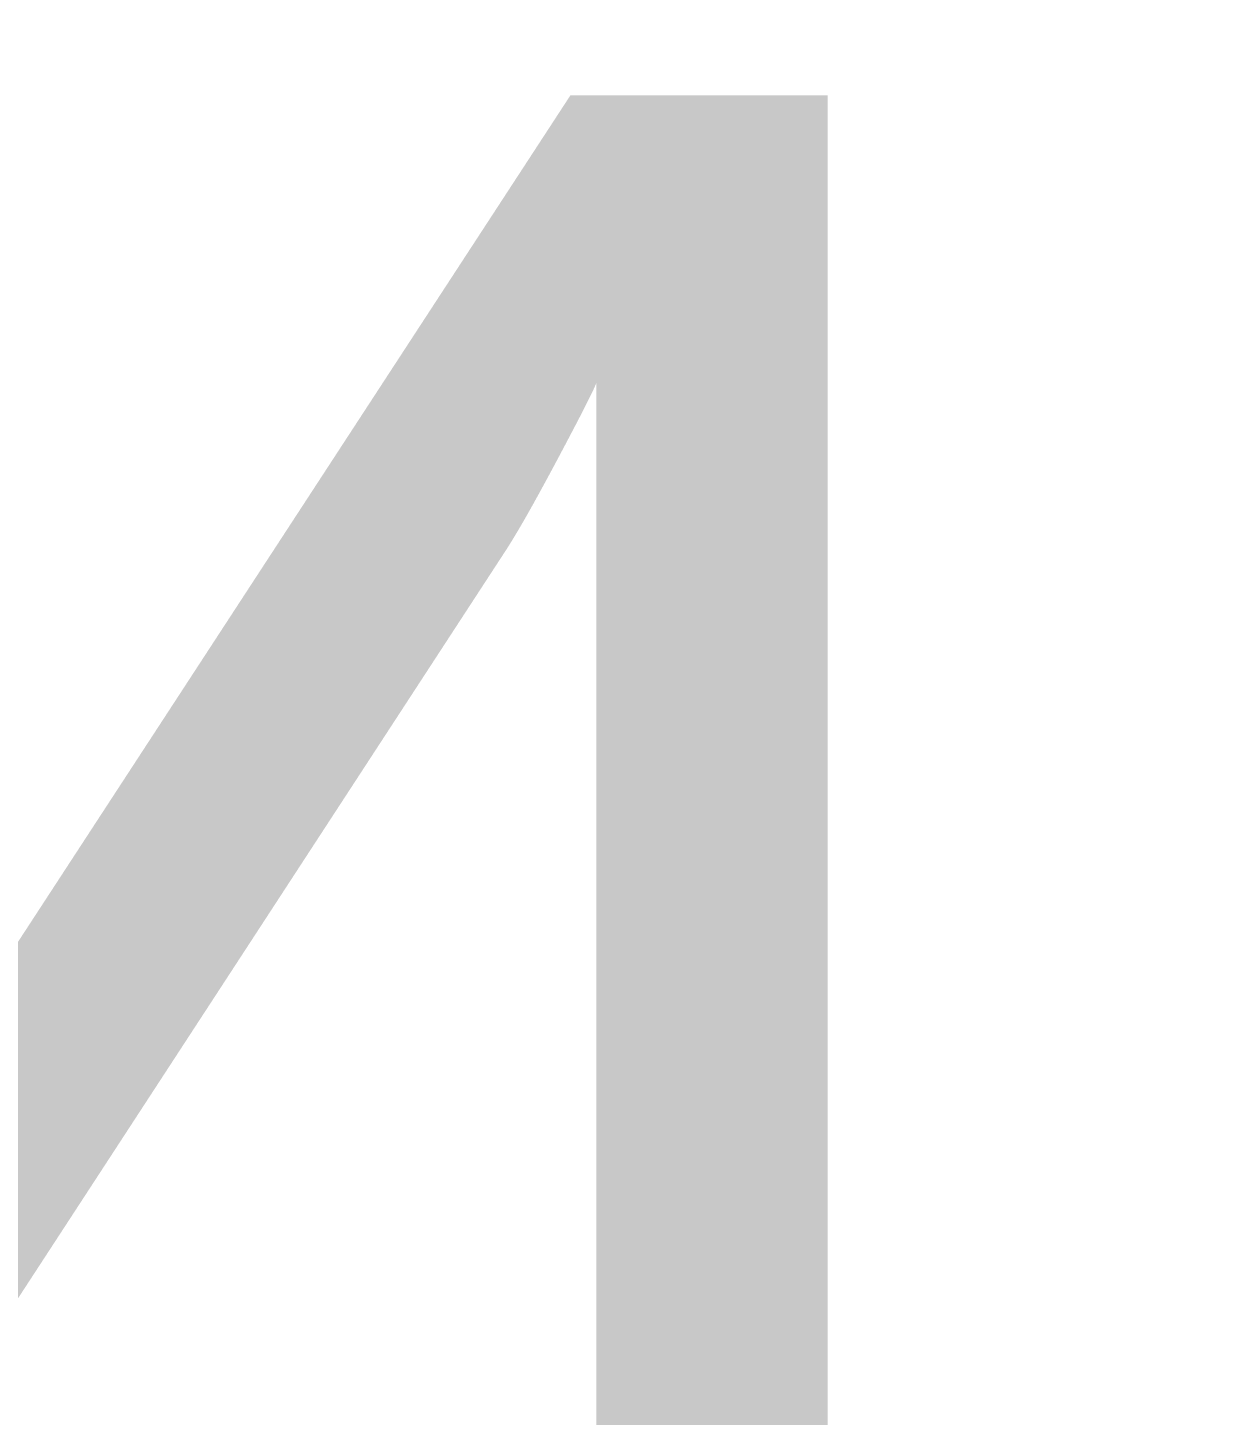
# Model space of a CAD drawing. Header units: millimetres. Extents: x -176651 to 424033, y -469666 to 486614.
# Drawn here: x 261255 to 262013, y 21311 to 22193 of the extents above; entities that cross this region are included whole.
import ezdxf

# ---------------------------------------------------------------- set-up
doc = ezdxf.new("R2010")
doc.units = ezdxf.units.MM
doc.linetypes.add('1625_East Villa$0$DASHED', pattern=[0.75, 0.5, -0.25])
for name, color, linetype in [('1625_East Villa$0$ad-Elevation 10', 8, 'Continuous'), ('1625_East Villa$0$ad-Furniture', 8, 'Continuous'), ('1625_East Villa$0$ad-Text main', 8, 'Continuous'), ('Site Levels$0$ad-Lvl-Plinth', 30, 'Continuous')]:
    doc.layers.add(name, color=color, linetype=linetype)
doc.layers.add('1625_East Villa$0$ad-Landscape', color=8, linetype='Continuous', lineweight=35)
doc.styles.add('1625_East Villa$0$Standard', font='calibril.ttf')
doc.styles.add('Site Levels$0$Sections_The woods Site plan_Entrances$0$Standard', font='arial.ttf')

# ---------------------------------------------------------------- blocks, each defined once
blk = doc.blocks.new('1625_East Villa$0$bamboo')
at = {"color": 76}
blk.add_line((390, 162.3), (546.4, 218.1), dxfattribs=at)
at = {"layer": '1625_East Villa$0$ad-Landscape', "color": 76}
for p, q in [((43.5, 73), (278.2, 631.2)), ((-12.4, 39.5), (-247.1, 564.2)), ((-23.6, 61.9), (-370, 296.3)), ((32.3, 39.5), (390, 162.3)), ((43.5, 28.4), (300.5, 61.9)), ((-57.1, 6), (-247.1, -49.8)), ((-12.4, -16.3), (-113, -440.5))]:
    blk.add_line(p, q, dxfattribs=at)
for points in [[(103.7, 1424.7), (54.4, 1572.3), (77.9, 1403.4), (103.7, 1424.7)], [(119.4, 1423.2), (261.4, 1496.7), (147.9, 1388.7), (126.6, 1414.5)], [(-160.7, 1284.9), (-160, 1444.8), (-116.9, 1294.1), (-149.7, 1287.2)], [(581.6, 1302), (532.2, 1449.6), (555.7, 1280.7), (581.6, 1302)], [(79.4, 1419.1), (107.8, 1384.6), (-52.4, 1368.4), (70.8, 1412)], [(597.3, 1300.4), (739.2, 1374), (625.7, 1265.9), (604.4, 1291.8)], [(-70.9, 1292.4), (-27.7, 1358.5), (-55.4, 1272.9), (-68.6, 1281.5)], [(57.7, 1357.7), (77.5, 1316.1), (-31.5, 1255.3), (64.8, 1349.1)], [(167.7, 1347.1), (246.3, 1339.5), (157.6, 1324.2), (159.1, 1340)], [(704.4, 1206.5), (655.1, 1354.1), (678.6, 1185.2), (704.4, 1206.5)], [(103.3, 1337.4), (92.8, 1227.4), (133.3, 1318.7), (110.4, 1328.8)], [(772.7, 1165.6), (723.3, 1313.2), (746.9, 1144.3), (772.7, 1165.6)], [(557.2, 1296.4), (585.7, 1261.9), (425.4, 1245.7), (548.6, 1289.3)], [(161.7, 1284.2), (155.7, 1221.3), (172.9, 1235.5), (168.8, 1275.6)], [(720.2, 1205), (862.1, 1278.5), (748.6, 1170.5), (727.3, 1196.4)], [(-175.7, 1247.6), (-131.9, 1256.8), (-191.9, 1107.3), (-173.4, 1236.6)], [(-18, 1257.9), (35, 1223.4), (30.4, 1245.3), (-7, 1260.2)], [(303.5, 1094), (304.2, 1253.9), (347.3, 1103.2), (314.4, 1096.3)], [(-92.2, 1230.9), (0.4, 1170.5), (-61.7, 1248.7), (-81.3, 1233.2)], [(535.5, 1235), (555.3, 1193.4), (446.4, 1132.5), (542.6, 1226.4)], [(788.4, 1164.1), (930.3, 1237.6), (816.9, 1129.6), (795.5, 1155.5)], [(581.2, 1214.7), (570.7, 1104.6), (611.1, 1195.9), (588.3, 1206.1)], [(645.6, 1224.3), (724.2, 1216.7), (635.4, 1201.5), (637, 1217.2)], [(-131.4, 1199.8), (-85.3, 1198.1), (-81.9, 1073.4), (-120.4, 1202.1)], [(680.1, 1200.9), (708.6, 1166.4), (548.3, 1150.2), (671.5, 1193.8)], [(-174.3, 1012.2), (-173.7, 1172.1), (-130.6, 1021.4), (-163.4, 1014.5)], [(393.3, 1101.5), (436.5, 1167.6), (408.8, 1082), (395.6, 1090.6)], [(748.4, 1160), (776.8, 1125.5), (616.6, 1109.3), (739.8, 1152.9)], [(639.6, 1161.5), (633.5, 1098.6), (650.8, 1112.8), (646.7, 1152.8)], [(658.4, 1139.6), (678.2, 1098), (569.2, 1037.1), (665.5, 1130.9)], [(704, 1119.3), (693.5, 1009.2), (734, 1100.5), (711.2, 1110.6)], [(768.4, 1128.9), (847.1, 1121.3), (758.3, 1106.1), (759.8, 1121.8)], [(294.9, 1080.8), (141.2, 1105.5), (301.8, 1048), (294.9, 1080.8)], [(892.5, 987.3), (858.6, 958.2), (839.1, 1118), (885.2, 995.8)], [(-84.5, 1019.7), (-41.3, 1085.8), (-69, 1000.1), (-82.2, 1008.8)], [(726.6, 1098.6), (746.5, 1057), (637.5, 996.2), (733.8, 1090)], [(830.7, 1007.8), (789.5, 987.1), (726.4, 1094.8), (822.2, 1000.5)], [(836.7, 1088), (915.3, 1080.4), (826.6, 1065.2), (828.1, 1080.9)], [(288.5, 1056.7), (332.3, 1065.9), (272.3, 916.4), (290.8, 1045.7)], [(446.2, 1067), (499.2, 1032.5), (494.6, 1054.4), (457.2, 1069.3)], [(762.4, 1066), (756.4, 1003.1), (773.6, 1017.3), (769.5, 1057.4)], [(772.3, 1078.4), (761.8, 968.3), (802.3, 1059.6), (779.4, 1069.7)], [(372, 1040), (464.6, 979.6), (402.5, 1057.8), (382.9, 1042.3)], [(-140, 959.5), (2, 1033.1), (-111.5, 925), (-132.8, 950.9)], [(289.9, 848.6), (290.5, 1008.4), (333.6, 857.8), (300.8, 850.9)], [(332.8, 1008.9), (378.9, 1007.2), (382.3, 882.5), (343.8, 1011.2)], [(830.7, 1025.1), (824.7, 962.2), (841.9, 976.4), (837.8, 1016.5)], [(898.5, 963.1), (1045.1, 1015.5), (876.7, 988.5), (898.5, 963.1)], [(-189.3, 974.8), (-145.6, 984), (-205.5, 834.6), (-187, 963.9)], [(-105.9, 958.2), (-13.2, 897.8), (-75.4, 976), (-94.9, 960.5)], [(-31.6, 985.2), (21.3, 950.7), (16.7, 972.5), (-20.7, 987.5)], [(811.3, 961.7), (701, 970), (793.1, 931.4), (802.8, 954.4)], [(1141.3, 824.7), (1092, 972.3), (1115.5, 803.4), (1141.3, 824.7)], [(897.3, 947.3), (973.8, 807), (863.4, 918.2), (888.9, 940.1)], [(-145, 927.1), (-99, 925.4), (-95.6, 800.6), (-134.1, 929.4)], [(379.6, 856.1), (422.9, 922.2), (395.2, 836.5), (381.9, 845.1)], [(745.4, 783.8), (696, 931.4), (719.6, 762.5), (745.4, 783.8)], [(182.5, 782.8), (148.6, 753.6), (129.1, 913.5), (175.2, 791.2)], [(759.2, 902.3), (696.2, 907), (710.8, 890.1), (750.8, 895)], [(822.2, 897.5), (816.2, 818.8), (799.2, 907.2), (815, 906)], [(1157.1, 823.2), (1299, 896.7), (1185.5, 788.7), (1164.2, 814.6)], [(-91.7, 883.5), (-13.1, 875.8), (-101.8, 860.6), (-100.3, 876.4)], [(120.7, 803.3), (79.5, 782.6), (16.5, 890.3), (112.2, 796)], [(564.8, 755.5), (530.9, 726.4), (511.4, 886.2), (557.5, 764)], [(-156.1, 873.8), (-166.6, 763.7), (-126.1, 855), (-149, 865.2)], [(281.2, 835.4), (127.5, 860.1), (288.1, 802.6), (281.2, 835.4)], [(503, 776), (461.8, 755.3), (398.7, 863), (494.5, 768.7)], [(761.1, 782.3), (903, 855.8), (789.6, 747.8), (768.2, 773.7)], [(-97.7, 820.6), (-103.7, 757.7), (-86.5, 771.9), (-90.6, 811.9)], [(432.6, 821.6), (485.5, 787.1), (480.9, 808.9), (443.5, 823.9)], [(188.6, 758.6), (335.2, 810.9), (166.8, 784), (188.6, 758.6)], [(274.9, 811.2), (318.6, 820.4), (258.7, 670.9), (277.2, 800.3)], [(358.3, 794.5), (451, 734.2), (388.8, 812.4), (369.3, 796.8)], [(1117, 819.1), (1145.4, 784.6), (985.2, 768.4), (1108.4, 812)], [(570.9, 731.3), (717.4, 783.7), (549, 756.7), (570.9, 731.3)], [(1291.5, 647.4), (1242.1, 795), (1265.7, 626.1), (1291.5, 647.4)], [(101.4, 757.2), (-8.9, 765.5), (83.2, 726.9), (92.9, 749.9)], [(319.2, 763.5), (365.2, 761.8), (368.6, 637), (330.1, 765.8)], [(721.1, 778.2), (749.5, 743.7), (589.3, 727.5), (712.5, 771.1)], [(1095.3, 757.7), (1115.1, 716.2), (1006.1, 655.3), (1102.4, 749.1)], [(1205.3, 747.1), (1283.9, 739.5), (1195.2, 724.3), (1196.7, 740)], [(187.4, 742.8), (263.8, 602.4), (153.5, 713.7), (178.9, 735.5)], [(483.6, 729.9), (373.4, 738.2), (465.5, 699.6), (475.2, 722.6)], [(1140.9, 737.5), (1130.4, 627.4), (1170.9, 718.7), (1148, 728.8)], [(569.7, 715.5), (646.1, 575.2), (535.8, 686.4), (561.2, 708.3)], [(699.3, 716.8), (719.2, 675.2), (610.2, 614.4), (706.4, 708.2)], [(1307.2, 645.9), (1449.1, 719.5), (1335.7, 611.4), (1314.3, 637.3)], [(49.3, 697.7), (-13.7, 702.5), (0.8, 685.5), (40.8, 690.4)], [(112.3, 693), (106.3, 614.2), (89.3, 702.6), (105, 701.5)], [(745, 696.6), (734.5, 586.5), (774.9, 677.8), (752.1, 687.9)], [(809.4, 706.2), (888, 698.6), (799.3, 683.4), (800.8, 699.1)], [(868.3, 552), (818.9, 699.6), (842.4, 530.7), (868.3, 552)], [(1073.1, 552), (1023.7, 699.6), (1047.2, 530.7), (1073.1, 552)], [(-193.7, 635.8), (-47.1, 688.2), (-215.5, 661.2), (-193.7, 635.8)], [(431.6, 670.5), (368.6, 675.2), (383.1, 658.2), (423.1, 663.2)], [(494.6, 665.7), (488.6, 587), (471.6, 675.4), (487.3, 674.2)], [(1199.3, 684.2), (1193.3, 621.3), (1210.5, 635.5), (1206.4, 675.6)], [(-249.2, 564.1), (-107.3, 637.7), (-220.7, 529.6), (-242.1, 555.5)], [(803.4, 643.3), (797.4, 580.4), (814.6, 594.6), (810.5, 634.7)], [(1267.2, 641.9), (1295.6, 607.4), (1135.4, 591.1), (1258.6, 634.8)], [(-194.9, 620.1), (-118.4, 479.7), (-228.8, 591), (-203.4, 612.8)], [(-37.8, 466.8), (-37.2, 626.6), (5.9, 476), (-26.9, 469.1)], [(884, 550.5), (1025.9, 624), (912.4, 516), (891.1, 541.8)], [(1088.8, 550.5), (1230.7, 624), (1117.2, 516), (1095.9, 541.8)], [(742.3, 469.2), (708.4, 440), (688.9, 599.9), (735, 477.6)], [(1245.4, 580.5), (1265.3, 538.9), (1156.3, 478), (1252.6, 571.9)], [(680.5, 489.6), (639.3, 469), (576.2, 576.7), (672, 482.3)], [(1291.1, 560.2), (1280.6, 450.1), (1321.1, 541.4), (1298.2, 551.6)], [(1355.5, 569.8), (1434.1, 562.2), (1345.4, 547), (1346.9, 562.7)], [(843.9, 546.4), (872.4, 511.9), (712.1, 495.7), (835.3, 539.3)], [(1048.7, 546.4), (1077.2, 511.9), (916.9, 495.7), (1040.1, 539.3)], [(52, 474.3), (95.2, 540.4), (67.5, 454.7), (54.3, 463.3)], [(1349.5, 506.9), (1343.5, 444), (1360.7, 458.2), (1356.6, 498.3)], [(-200.9, 488), (-122.3, 480.4), (-211, 465.2), (-209.5, 480.9)], [(748.4, 444.9), (894.9, 497.3), (726.5, 470.3), (748.4, 444.9)], [(822.2, 485), (842, 443.4), (733.1, 382.6), (829.3, 476.4)], [(1027, 485), (1046.8, 443.4), (937.9, 382.6), (1034.1, 476.4)], [(-46.5, 453.6), (-200.1, 478.3), (-39.6, 420.8), (-46.5, 453.6)], [(932.3, 474.4), (1010.9, 466.8), (922.2, 451.6), (923.7, 467.3)], [(1137.1, 474.4), (1215.7, 466.8), (1126.9, 451.6), (1128.4, 467.3)], [(661.1, 443.6), (550.9, 451.8), (643, 413.2), (652.6, 436.3)], [(867.9, 464.7), (857.4, 354.7), (897.8, 446), (875, 456.1)], [(1072.7, 464.7), (1062.1, 354.7), (1102.6, 446), (1079.8, 456.1)], [(-52.8, 429.4), (-9, 438.6), (-69, 289.1), (-50.5, 418.5)], [(30.7, 412.7), (123.3, 352.4), (61.2, 430.6), (41.6, 415)], [(104.9, 439.8), (157.9, 405.3), (153.3, 427.1), (115.9, 442.1)], [(455.6, 305.5), (421.7, 276.4), (402.2, 436.3), (448.3, 314)], [(617.5, 275.9), (618.2, 435.7), (661.3, 285.1), (628.5, 278.2)], [(747.2, 429.2), (823.6, 288.8), (713.3, 400), (738.7, 421.9)], [(393.8, 326), (352.6, 305.3), (289.5, 413), (385.3, 318.7)], [(926.3, 411.5), (920.3, 348.6), (937.5, 362.8), (933.4, 402.9)], [(1131.1, 411.5), (1125, 348.6), (1142.3, 362.8), (1138.2, 402.9)], [(-8.5, 381.7), (37.5, 380), (40.9, 255.2), (2.4, 384)], [(609.1, 384.1), (546.1, 388.8), (560.6, 371.9), (600.6, 376.8)], [(672.1, 379.4), (666.1, 300.6), (649, 389), (664.8, 387.8)], [(707.3, 283.4), (750.5, 349.5), (722.8, 263.8), (709.6, 272.4)], [(461.7, 281.3), (608.2, 333.7), (439.8, 306.7), (461.7, 281.3)], [(945.2, 153.2), (945.8, 313), (988.9, 162.4), (956.1, 155.5)], [(374.4, 279.9), (264.1, 288.2), (356.3, 249.6), (365.9, 272.6)], [(608.9, 262.7), (455.2, 287.4), (615.8, 229.9), (608.9, 262.7)], [(1141.3, 142.9), (1092, 290.5), (1115.5, 121.6), (1141.3, 142.9)], [(460.4, 265.6), (536.9, 125.2), (426.5, 236.4), (452, 258.3)], [(602.5, 238.5), (646.3, 247.7), (586.3, 98.2), (604.8, 227.6)], [(760.2, 248.9), (813.2, 214.4), (808.6, 236.2), (771.2, 251.2)], [(322.4, 220.5), (259.3, 225.2), (273.9, 208.3), (313.9, 213.2)], [(385.4, 215.7), (379.4, 137), (362.3, 225.4), (378.1, 224.2)], [(686, 221.8), (778.6, 161.5), (716.5, 239.7), (696.9, 224.1)], [(1035, 160.6), (1078.2, 226.8), (1050.5, 141.1), (1037.3, 149.7)], [(1157.1, 141.4), (1299, 214.9), (1185.5, 106.9), (1164.2, 132.8)], [(1264.2, 74.7), (1214.8, 222.3), (1238.4, 53.4), (1264.2, 74.7)], [(646.8, 190.8), (692.9, 189.1), (696.3, 64.3), (657.8, 193.1)], [(936.5, 139.9), (782.9, 164.7), (943.4, 107.2), (936.5, 139.9)], [(1441.7, 20.2), (1392.3, 167.8), (1415.9, -1.1), (1441.7, 20.2)], [(701.3, 5.5), (667.4, -23.6), (647.9, 136.3), (694, 14)], [(1117, 137.3), (1145.4, 102.8), (985.2, 86.6), (1108.4, 130.2)], [(1279.9, 73.2), (1421.8, 146.8), (1308.4, 38.7), (1287, 64.6)], [(639.5, 26), (598.3, 5.3), (535.3, 113), (631, 18.7)], [(930.2, 115.8), (973.9, 125), (914, -24.5), (932.5, 104.9)], [(1013.6, 99.1), (1106.3, 38.8), (1044.2, 116.9), (1024.6, 101.4)], [(1087.9, 126.1), (1140.9, 91.6), (1136.3, 113.5), (1098.9, 128.4)], [(1220.1, -21.7), (1186.2, -50.9), (1166.7, 109), (1212.8, -13.3)], [(1095.3, 76), (1115.1, 34.4), (1006.1, -26.5), (1102.4, 67.3)], [(1158.3, -1.3), (1117.1, -21.9), (1054.1, 85.8), (1149.8, -8.5)], [(974.5, 68.1), (1020.5, 66.3), (1023.9, -58.4), (985.4, 70.4)], [(1239.9, 69.2), (1268.3, 34.7), (1108.1, 18.4), (1231.3, 62.1)], [(1205.3, 65.3), (1283.9, 57.7), (1195.2, 42.5), (1196.7, 58.2)], [(319, -89.9), (285.1, -119.1), (265.6, 40.8), (311.8, -81.4)], [(1140.9, 55.7), (1130.4, -54.4), (1170.9, 36.9), (1148, 47)], [(707.4, -18.7), (854, 33.7), (685.6, 6.7), (707.4, -18.7)], [(257.2, -69.4), (216.1, -90.1), (153, 17.6), (248.8, -76.7)], [(1218.1, 7.8), (1238, -33.8), (1129, -94.7), (1225.2, -0.8)], [(1199.3, 2.4), (1193.3, -60.5), (1210.5, -46.3), (1206.4, -6.2)], [(1226.2, -46), (1372.8, 6.4), (1204.4, -20.6), (1226.2, -46)], [(1417.4, 14.6), (1445.8, -19.9), (1285.6, -36.1), (1408.7, 7.5)], [(620.2, -20.1), (509.9, -11.8), (602, -50.4), (611.7, -27.3)], [(1263.8, -12.5), (1253.3, -122.6), (1293.7, -31.3), (1270.9, -21.1)], [(1328.2, -2.9), (1406.8, -10.5), (1318.1, -25.7), (1319.6, -10)], [(706.2, -34.4), (782.6, -174.8), (672.3, -63.6), (697.7, -41.7)], [(868.3, -184.3), (818.9, -36.7), (842.4, -205.6), (868.3, -184.3)]]:
    blk.add_lwpolyline(points, dxfattribs=at)
blk = doc.blocks.new('1625_East Villa$0$A$C7DA81DBD')
at = {"layer": '1625_East Villa$0$ad-Landscape'}
for centre, radius, start, end in [((3.9769, 8.3009), 0.2252, 130.84427, 173.75905), ((3.7524, 8.2718), 0.2139, 30.41563, 68.82996), ((4.1471, 8.3177), 0.2274, 130.93347, 187.27283), ((3.8295, 8.2358), 0.3046, 17.09734, 56.39496), ((3.6019, 8.1795), 0.3417, 140.17932, 198.67463), ((3.0628, 7.7088), 0.743, 47.03228, 68.14061), ((4.1007, 8.2103), 0.5349, 155.19049, 195.20682), ((3.3376, 7.8964), 0.6057, 24.0272, 62.73054), ((3.1903, 8.143), 0.3429, 154.82228, 186.10535), ((2.8285, 8.0252), 0.2686, 35.04222, 78.95985), ((10.1095, 6.9281), 7.168, 168.75967, 170.83335), ((2.9164, 7.9995), 0.3576, 14.37957, 65.67824), ((4.7279, 8.0805), 0.8385, 164.13269, 202.27743), ((3.7768, 7.9806), 0.3595, 3.05127, 66.29439), ((3.2095, 8.1248), 0.5516, 170.48559, 205.45287), ((2.4837, 7.6182), 0.6247, 31.25767, 73.08831), ((2.791, 8.006), 0.3106, 153.81915, 198.78711), ((2.4219, 7.8545), 0.3023, 36.32124, 72.6008), ((5.0277, 8.0525), 1.7654, 178.75477, 198.61147), ((2.8731, 7.3648), 0.824, 23.21959, 61.77969), ((5.0533, 7.9724), 1.4584, 175.33806, 205.55583), ((3.3701, 7.5687), 0.5704, 6.67232, 66.26868), ((4.9154, 7.5892), 0.8727, 140.39412, 176.99618), ((1.7987, 6.9554), 1.2047, 39.61762, 65.52562), ((3.7773, 8.2066), 1.4875, 185.97252, 202.70743), ((4.0319, 8.0192), 1.0157, 176.98112, 215.15022), ((2.8602, 7.6107), 0.488, 27.43755, 71.18261), ((2.5508, 7.9059), 0.4098, 172.3277, 203.61076), ((2.0851, 7.6097), 0.3559, 46.86291, 80.36915), ((2.5194, 7.1773), 0.7346, 40.38662, 76.09196), ((3.664, 8), 0.9742, 186.46688, 241.65563), ((2.1371, 7.7236), 0.2887, 169.0778, 214.64065), ((1.8403, 7.4492), 0.3293, 46.24511, 87.68542), ((2.0037, 7.1986), 0.5806, 48.33638, 86.67487), ((3.3285, 8.0513), 1.3196, 191.93886, 206.21864), ((5.983, 7.3797), 2.0667, 169.32144, 184.04788), ((3.367, 7.0847), 0.8955, 11.96194, 49.21126), ((1.6213, 7.0126), 0.6207, 49.77589, 86.93335), ((2.1147, 7.6514), 0.4606, 182.36478, 225.58317), ((3.7553, 7.9777), 1.408, 194.08678, 230.75178), ((2.3471, 6.872), 0.7641, 47.38545, 86.81155), ((4.538, 7.4161), 1.349, 172.2305, 210.01298), ((2.8383, 6.8096), 0.8684, 18.68778, 65.28391), ((1.7848, 7.45), 0.2887, 169.0778, 214.64065), ((1.1975, 6.2598), 1.2814, 66.14352, 76.28476), ((2.0353, 6.7588), 0.7304, 50.8151, 91.05063), ((3.2296, 7.7796), 1.2421, 193.52703, 228.39805), ((1.6891, 7.325), 0.3719, 177.60187, 227.96098), ((1.1882, 6.4873), 0.863, 51.02378, 81.38718), ((7.1322, 7.3968), 3.5018, 179.98243, 192.00519), ((3.329, 6.578), 0.8735, 31.40487, 69.8192), ((1.8075, 6.6789), 0.6427, 63.07607, 102.38547), ((2.2444, 7.2875), 0.5442, 178.24862, 230.68038), ((4.6965, 6.7696), 0.6755, 132.16499, 188.60831), ((1.3141, 7.1881), 0.15, 177.47025, 233.80961), ((1.2179, 6.9256), 0.2744, 57.97543, 101.26619), ((3.8017, 7.2766), 1.4626, 184.53972, 217.07204), ((2.2175, 6.3242), 0.8461, 38.49282, 81.42911), ((4.7853, 7.2065), 1.9362, 179.73155, 217.41149), ((2.5458, 6.3342), 0.9321, 21.01467, 71.00855), ((1.4105, 7.142), 0.3555, 186.20703, 235.71806), ((1.0383, 6.345), 0.7587, 53.84333, 88.58495), ((0.9882, 6.5625), 0.3987, 70.94104, 97.72728), ((1.4302, 6.4073), 0.6446, 39.15642, 87.78171), ((2.914, 7.5139), 1.5303, 197.59049, 235.74559), ((1.8411, 6.2145), 0.8207, 45.12287, 85.9267), ((2.7964, 7.0692), 0.8978, 182.30093, 220.50756), ((-0.4677, 6.4358), 1.4962, 14.55365, 20.41362), ((1.0247, 6.792), 0.186, 168.23624, 240.99446), ((0.8562, 6.3424), 0.4877, 50.8294, 91.59888), ((1.155, 6.0566), 0.7945, 52.47186, 91.55185), ((2.0762, 7.0316), 0.9598, 190.85815, 236.55055), ((5.3534, 6.5838), 1.9834, 172.86966, 187.13034), ((3.0992, 5.955), 0.9279, 34.91657, 71.05051), ((5.2161, 6.1305), 1.4339, 153.15977, 192.1138), ((3.296, 6.0728), 0.9527, 6.22136, 47.73687), ((0.918, 6.6932), 0.1695, 170.71369, 216.27653), ((0.789, 6.557), 0.1679, 59.89017, 103.18093), ((0.8334, 6.5755), 0.1483, 166.0967, 261.70295), ((0.6958, 6.2326), 0.3785, 53.8191, 90.95416), ((1.0337, 6.3645), 0.2729, 35.39886, 122.15517), ((1.376, 6.7908), 0.5252, 201.8257, 248.02813), ((1.9426, 5.6133), 0.9275, 41.73929, 89.82837), ((3.2867, 7.0219), 1.425, 199.73306, 231.77211), ((0.6205, 6.2862), 0.1831, 51.14247, 102.0713), ((0.83, 6.4105), 0.2388, 166.75476, 212.31761), ((0.9191, 5.6412), 0.7926, 85.56631, 108.01228), ((1.5681, 5.7635), 0.6953, 38.28249, 99.3433), ((2.3496, 6.6671), 0.9205, 193.66836, 242.88227), ((2.3872, 5.3455), 1.1017, 36.03906, 80.26816), ((4.2305, 6.7543), 1.6882, 191.02849, 218.56329), ((2.3514, 4.9949), 1.7085, 20.47463, 58.37181), ((6.505, 6.4773), 3.2578, 180.48635, 200.14254), ((1.1391, 6.7299), 0.5733, 215.76353, 266.37343), ((1.2411, 5.7739), 0.5438, 53.77897, 109.79803), ((0.7353, 5.4727), 0.814, 86.76384, 107.52222), ((0.849, 6.4983), 0.4369, 214.78481, 261.07296), ((1.9847, 6.5124), 0.9551, 193.74281, 250.74014), ((5.3667, 5.2187), 1.4762, 139.56784, 220.43216), ((0.5974, 5.2255), 0.8788, 87.00257, 102.07341), ((0.6769, 6.1488), 0.2709, 193.65461, 282.44901), ((0.8731, 5.3885), 0.7046, 65.60352, 98.75304), ((1.4544, 6.3176), 0.7268, 198.67082, 243.79699), ((2.1904, 4.8306), 1.111, 51.64981, 93.95156), ((0.4442, 5.642), 0.2788, 60.36234, 119.63766), ((0.6407, 6.0428), 0.3701, 205.36372, 256.0362), ((0.7123, 5.4415), 0.4429, 66.56317, 113.43683), ((1.3709, 6.4246), 1.0147, 214.6416, 251.06237), ((1.4305, 4.4255), 1.5025, 56.86683, 84.37468), ((2.4024, 6.0559), 0.8356, 189.30481, 239.3197), ((3.7395, 6.6428), 1.7715, 203.40985, 232.04459), ((0.4003, 5.4186), 0.2852, 68.35462, 126.71622), ((0.5446, 5.2754), 0.4283, 72.41068, 114.40253), ((0.8498, 5.8255), 0.508, 198.36566, 274.36285), ((1.3082, 4.7914), 0.8919, 63.91881, 106.35993), ((4.5212, 5.8873), 1.6541, 187.07097, 234.85412), ((2.2381, 3.7344), 2.0521, 33.36445, 71.77879), ((0.4371, 5.6945), 0.2126, 192.8534, 276.06864), ((2.1728, 6.6935), 1.5297, 223.15526, 259.12002), ((0.3762, 5.4817), 0.1934, 174.18666, 290.59598), ((0.2527, 4.962), 0.5437, 67.64575, 97.28341), ((0.9647, 4.0567), 1.4267, 76.95691, 99.25489), ((1.7226, 6.4729), 1.411, 225.5947, 260.34135), ((0.2604, 5.008), 0.3143, 81.59333, 119.16505), ((0.714, 4.425), 0.9139, 78.01728, 113.3144), ((4.0608, 6.8726), 2.5892, 216.37093, 243.62041), ((1.8881, 2.4478), 2.8907, 65.67414, 88.25794), ((0.4374, 5.482), 0.3858, 211.15088, 261.88723), ((1.0008, 6.1097), 1.0655, 232.5105, 267.25212), ((0.1532, 4.9205), 0.2348, 66.95459, 113.04541), ((0.3791, 5.2776), 0.3477, 203.91838, 280.78741), ((0.5285, 4.4477), 0.678, 81.55573, 114.70525), ((1.6314, 3.4254), 1.7705, 71.06869, 99.21005), ((2.3289, 6.1932), 1.4152, 226.12226, 258.10878), ((0.9547, 5.8952), 1.0932, 229.52167, 276.17194), ((1.2375, 3.5572), 1.5293, 80.07303, 110.39202), ((0.1532, 4.8095), 0.1658, 79.35441, 130.28324), ((0.2367, 5.034), 0.2144, 207.19351, 284.68974), ((0.3753, 4.4224), 0.5263, 77.39124, 114.96296), ((1.7368, 6.5533), 1.8728, 236.55296, 269.35046), ((0.6629, 5.5204), 0.8033, 230.61412, 270.78978), ((2.39, 3.2564), 1.5896, 87.80694, 125.34258), ((0.2221, 3.9243), 0.8867, 85.54152, 102.47041), ((0.2527, 4.8764), 0.2383, 201.22812, 283.00293), ((1.0097, 4.0338), 0.7603, 84.12058, 124.2254), ((-0.2438, 5.8842), 1.2847, 281.63719, 288.00047), ((0.4825, 4.1038), 0.5674, 79.89405, 113.04357), ((1.521, 6.369), 1.9478, 241.18217, 266.26036), ((1.1912, 5.8812), 1.72, 226.87005, 233.5161), ((0.6268, 4.946), 0.4865, 221.13896, 275.57028), ((2.3798, 7.2881), 2.8823, 251.61053, 271.71734), ((3.2167, 2.8242), 1.7659, 54.46623, 125.53377), ((0.0457, 5.1943), 0.7339, 266.42892, 296.01705), ((0.3166, 4.7907), 0.4565, 226.08818, 286.23686), ((1.0025, 3.4893), 1.0093, 91.25618, 130.10548), ((1.8901, 3.0856), 1.4234, 97.04197, 124.31969), ((0.197, 4.1546), 0.224, 105.31091, 151.56637), ((0.197, 4.3558), 0.224, 208.43363, 254.68909)]:
    blk.add_arc(centre, radius, start, end, dxfattribs=at)
at = {"layer": '1625_East Villa$0$ad-Landscape', "color": 76}
for centre, radius, start, end in [((1.0025, 5.021), 1.0093, 229.89452, 268.74382), ((1.8901, 5.4247), 1.4234, 235.68031, 262.95803), ((3.2167, 5.6861), 1.7659, 234.46623, 305.53377), ((5.3667, 3.2917), 1.4762, 139.56784, 220.43216), ((0.3166, 3.7196), 0.4565, 73.76314, 133.91182), ((1.521, 2.1413), 1.9478, 93.73964, 118.81783), ((2.3798, 1.2222), 2.8823, 88.28266, 108.38947), ((0.0457, 3.316), 0.7339, 63.98295, 93.57108), ((1.1912, 2.6291), 1.72, 126.4839, 133.12995), ((0.6268, 3.5643), 0.4865, 84.42972, 138.86104), ((2.39, 5.2539), 1.5896, 234.65742, 272.19306), ((4.0608, 1.6377), 2.5892, 116.37959, 143.62907), ((4.5212, 2.623), 1.6541, 125.14588, 172.92903), ((-0.2438, 2.6261), 1.2847, 71.99953, 78.36281), ((0.2527, 3.634), 0.2383, 76.99707, 158.77188), ((0.4825, 4.4065), 0.5674, 246.95643, 280.10595), ((1.0097, 4.4765), 0.7603, 235.7746, 275.87942), ((1.7368, 1.957), 1.8728, 90.64954, 123.44704), ((0.2221, 4.586), 0.8867, 257.52959, 274.45848), ((0.6629, 2.9899), 0.8033, 89.21022, 129.38588), ((0.2367, 3.4764), 0.2144, 75.31026, 152.80649), ((0.9547, 2.6152), 1.0932, 83.82806, 130.47833), ((2.3289, 2.3172), 1.4152, 101.89122, 133.87774), ((2.2381, 4.7759), 2.0521, 288.22121, 326.63555), ((0.1532, 3.7008), 0.1658, 229.71676, 280.64559), ((0.3791, 3.2328), 0.3477, 79.21259, 156.08162), ((0.3753, 4.0879), 0.5263, 245.03704, 282.60876), ((0.5285, 4.0626), 0.678, 245.29475, 278.44427), ((1.0008, 2.4006), 1.0655, 92.74788, 127.4895), ((1.2375, 4.9531), 1.5293, 249.60798, 279.92697), ((0.1532, 3.5898), 0.2348, 246.95459, 293.04541), ((0.4374, 3.0283), 0.3858, 98.11277, 148.84912), ((1.7226, 2.0375), 1.411, 99.65865, 134.4053), ((1.6314, 5.085), 1.7705, 260.78995, 288.93131), ((1.8881, 6.0625), 2.8907, 271.74206, 294.32586), ((2.1728, 1.8169), 1.5297, 100.87998, 136.84474), ((3.7395, 1.8675), 1.7715, 127.95541, 156.59015), ((0.2604, 3.5023), 0.3143, 240.83495, 278.40667), ((0.3762, 3.0286), 0.1934, 69.40402, 185.81334), ((0.714, 4.0854), 0.9139, 246.6856, 281.98272), ((0.8498, 2.6848), 0.508, 85.63715, 161.63434), ((2.4024, 2.4545), 0.8356, 120.6803, 170.69519), ((0.9647, 4.4536), 1.4267, 260.74511, 283.04309), ((6.505, 2.0331), 3.2578, 159.85746, 179.51365), ((0.2527, 3.5483), 0.5437, 262.71659, 292.35425), ((0.4371, 2.8158), 0.2126, 83.93136, 167.1466), ((1.3709, 2.0857), 1.0147, 108.93763, 145.3584), ((1.3082, 3.7189), 0.8919, 253.64007, 296.08119), ((1.9847, 1.9979), 0.9551, 109.25986, 166.25719), ((2.3514, 3.5154), 1.7085, 301.62819, 339.52537), ((0.4003, 3.0917), 0.2852, 233.28378, 291.64538), ((0.6407, 2.4675), 0.3701, 103.9638, 154.63628), ((0.5446, 3.2349), 0.4283, 245.59747, 287.58932), ((1.4544, 2.1928), 0.7268, 116.20301, 161.32918), ((1.4305, 4.0849), 1.5025, 275.62532, 303.13317), ((2.1904, 3.6797), 1.111, 266.04844, 308.35019), ((4.2305, 1.756), 1.6882, 141.43671, 168.97151), ((0.4442, 2.8684), 0.2788, 240.36234, 299.63766), ((0.6769, 2.3615), 0.2709, 77.55099, 166.34539), ((0.7123, 3.0689), 0.4429, 246.56317, 293.43683), ((2.3496, 1.8432), 0.9205, 117.11773, 166.33164), ((3.2867, 1.4884), 1.425, 128.22789, 160.26694), ((5.2161, 2.3799), 1.4339, 167.8862, 206.84023), ((2.3872, 3.1648), 1.1017, 279.73184, 323.96094), ((0.5974, 3.2848), 0.8788, 257.92659, 272.99743), ((0.849, 2.0121), 0.4369, 98.92704, 145.21519), ((0.8731, 3.1218), 0.7046, 261.24696, 294.39648), ((4.7853, 1.3039), 1.9362, 142.58851, 180.26845), ((1.1391, 1.7804), 0.5733, 93.62657, 144.23647), ((3.296, 2.4375), 0.9527, 312.26313, 353.77864), ((0.7353, 3.0376), 0.814, 252.47778, 273.23616), ((0.83, 2.0998), 0.2388, 147.68239, 193.24524), ((1.2411, 2.7365), 0.5438, 250.20197, 306.22103), ((2.0762, 1.4787), 0.9598, 123.44945, 169.14185), ((1.5681, 2.7468), 0.6953, 260.6567, 321.71751), ((2.914, 0.9964), 1.5303, 124.25441, 162.40951), ((1.9426, 2.897), 0.9275, 270.17163, 318.26071), ((1.376, 1.7196), 0.5252, 111.97187, 158.1743), ((5.3534, 1.9265), 1.9834, 172.86966, 187.13034), ((0.6205, 2.2241), 0.1831, 257.9287, 308.85753), ((0.9191, 2.8692), 0.7926, 251.98772, 274.43369), ((0.8334, 1.9348), 0.1483, 98.29705, 193.9033), ((3.8017, 1.2337), 1.4626, 142.92796, 175.46028), ((0.6958, 2.2777), 0.3785, 269.04584, 306.1809), ((1.0337, 2.1458), 0.2729, 237.84483, 324.60114), ((2.7964, 1.4411), 0.8978, 139.49244, 177.69907), ((3.0992, 2.5553), 0.9279, 288.94949, 325.08343), ((0.918, 1.8171), 0.1695, 143.72347, 189.28631), ((1.0247, 1.7183), 0.186, 119.00554, 191.76376), ((0.789, 1.9533), 0.1679, 256.81907, 300.10983), ((0.8562, 2.1679), 0.4877, 268.40112, 309.1706), ((1.155, 2.4537), 0.7945, 268.44815, 307.52814), ((2.5458, 2.1761), 0.9321, 288.99145, 338.98533), ((4.538, 1.0942), 1.349, 149.98702, 187.7695), ((7.1322, 1.1135), 3.5018, 167.99481, 180.01757), ((4.6965, 1.7408), 0.6755, 171.39169, 227.83501), ((-0.4677, 2.0746), 1.4962, 339.58638, 345.44635), ((1.4302, 2.103), 0.6446, 272.21829, 320.84358), ((1.8411, 2.2958), 0.8207, 274.0733, 314.87713), ((1.4105, 1.3684), 0.3555, 124.28194, 173.79297), ((2.2444, 1.2228), 0.5442, 129.31962, 181.75138), ((3.2296, 0.7307), 1.2421, 131.60195, 166.47297), ((2.2175, 2.1861), 0.8461, 278.57089, 321.50718), ((3.7553, 0.5326), 1.408, 129.24822, 165.91322), ((0.9882, 1.9478), 0.3987, 262.27272, 289.05896), ((1.0383, 2.1653), 0.7587, 271.41505, 306.15667), ((1.3141, 1.3222), 0.15, 126.19039, 182.52975), ((1.6891, 1.1853), 0.3719, 132.03902, 182.39813), ((2.8383, 1.7007), 0.8684, 294.71609, 341.31222), ((3.329, 1.9323), 0.8735, 290.1808, 328.59513), ((1.2179, 1.5848), 0.2744, 258.73381, 302.02457), ((1.1882, 2.023), 0.863, 278.61282, 308.97622), ((3.664, 0.5103), 0.9742, 118.34437, 173.53312), ((1.7848, 1.0603), 0.2887, 145.35935, 190.9222), ((1.8075, 1.8314), 0.6427, 257.61453, 296.92393), ((5.983, 1.1307), 2.0667, 175.95212, 190.67856), ((3.367, 1.4257), 0.8955, 310.78874, 348.03806), ((2.1147, 0.8589), 0.4606, 134.41683, 177.63522), ((2.0353, 1.7515), 0.7304, 268.94937, 309.1849), ((5.0533, 0.538), 1.4584, 154.44417, 184.66194), ((1.1975, 2.2505), 1.2814, 283.71524, 293.85648), ((1.6213, 1.4978), 0.6207, 273.06665, 310.22411), ((3.3285, 0.4591), 1.3196, 153.78136, 168.06114), ((2.3471, 1.6383), 0.7641, 273.18845, 312.61455), ((4.0319, 0.4912), 1.0157, 144.84978, 183.01888), ((5.0277, 0.4578), 1.7654, 161.38853, 181.24523), ((2.1371, 0.7868), 0.2887, 145.35935, 190.9222), ((2.0037, 1.3117), 0.5806, 273.32513, 311.66362), ((3.7773, 0.3037), 1.4875, 157.29257, 174.02748), ((2.5194, 1.3331), 0.7346, 283.90804, 319.61338), ((3.3701, 0.9416), 0.5704, 293.73132, 353.32768), ((4.9154, 0.9211), 0.8727, 183.00382, 219.60588), ((1.8403, 1.0611), 0.3293, 272.31458, 313.75489), ((2.5508, 0.6044), 0.4098, 156.38924, 187.6723), ((1.7987, 1.5549), 1.2047, 294.47438, 320.38238), ((2.8731, 1.1455), 0.824, 298.22031, 336.78041), ((4.7279, 0.4298), 0.8385, 157.72257, 195.86731), ((2.8602, 0.8996), 0.488, 288.81739, 332.56245), ((2.0851, 0.9006), 0.3559, 279.63085, 313.13709), ((2.791, 0.5044), 0.3106, 161.21289, 206.18085), ((3.2095, 0.3856), 0.5516, 154.54713, 189.51441), ((2.4837, 0.8921), 0.6247, 286.91169, 328.74233), ((2.4219, 0.6558), 0.3023, 287.3992, 323.67876), ((3.7768, 0.5298), 0.3595, 293.70561, 356.94873), ((3.1903, 0.3673), 0.3429, 173.89465, 205.17772), ((10.1095, 1.5822), 7.168, 189.16665, 191.24033), ((2.9164, 0.5109), 0.3576, 294.32176, 345.62043), ((3.6019, 0.3309), 0.3417, 161.32537, 219.82068), ((4.1007, 0.3), 0.5349, 164.79318, 204.80951), ((2.8285, 0.4851), 0.2686, 281.04015, 324.95778), ((3.3376, 0.614), 0.6057, 297.26946, 335.9728), ((3.0628, 0.8016), 0.743, 291.85939, 312.96772), ((4.1471, 0.1927), 0.2274, 172.72717, 229.06653), ((3.9769, 0.2095), 0.2252, 186.24095, 229.15573), ((3.7524, 0.2386), 0.2139, 291.17004, 329.58437), ((3.8295, 0.2745), 0.3046, 303.60504, 342.90266)]:
    blk.add_arc(centre, radius, start, end, dxfattribs=at)
blk = doc.blocks.new('1625_East Villa$0$zw$DAD3')
at = {"transparency": 33554610}
h = blk.add_hatch(dxfattribs=at)
h.set_pattern_fill('DOTS', color=35, scale=20, angle=360)
h.set_pattern_definition([(360, (-800139.518, 271344.397), (15.875, 31.75), [0, -31.75])])
h.paths.add_polyline_path([(450, -2530), (2915, -2530), (2915, -450), (450, -450)])
at = {"layer": '1625_East Villa$0$ad-Elevation 10', "linetype": '1625_East Villa$0$DASHED'}
for points in [[(0, -943.33), (3365, -943.33)], [(0, -1043.33), (3365, -1043.33)]]:
    blk.add_lwpolyline(points, dxfattribs=at)
at = {"xscale": 95.10164028446887, "yscale": 95.10164028446887, "zscale": 95.10164028446887, "rotation": 359.9999999999999}
blk.add_blockref('1625_East Villa$0$A$C7DA81DBD', (1592.07, -1603.96), dxfattribs=at)
at = {"layer": '1625_East Villa$0$ad-Landscape', "linetype": 'Continuous', "xscale": 0.473259546584505, "yscale": 0.473259546584505, "zscale": 0.473259546584505, "rotation": 359.9999999999999}
blk.add_blockref('1625_East Villa$0$bamboo', (1292.6, -1624.94), dxfattribs=at)
at = {"layer": '1625_East Villa$0$ad-Text main', "insert": (1759.1, -1302.07), "char_height": 150, "width": 1547.8425, "attachment_point": 5, "style": '1625_East Villa$0$Standard', "bg_fill": 2}
blk.add_mtext("13'-9'' x 12'-10''", dxfattribs=at)
blk = doc.blocks.new('1625_East Villa$0$zw$D46D')
at = {"layer": '1625_East Villa$0$ad-Furniture'}
blk.add_blockref('1625_East Villa$0$zw$DAD3', (3610, 8185), dxfattribs=at)
blk = doc.blocks.new('1625_East Villa')
at = {"layer": '1625_East Villa$0$ad-Furniture'}
blk.add_blockref('1625_East Villa$0$zw$D46D', (0, 0), dxfattribs=at)
blk = doc.blocks.new("All Plot's Villa Plans")
at = {"ltscale": 5}
blk.add_blockref('1625_East Villa', (256422.28, 14768.6), dxfattribs=at)
blk = doc.blocks.new('Site Levels$0$zw$63CD')
at = {"layer": 'Site Levels$0$ad-Lvl-Plinth', "insert": (269697.02, -77912.31), "char_height": 1269.9849, "width": 5416.267, "attachment_point": 5, "style": 'Site Levels$0$Sections_The woods Site plan_Entrances$0$Standard', "bg_fill": 19, "box_fill_scale": 1.5, "bg_fill_color": 257, "bg_fill_transparency": 0}
blk.add_mtext('\\pxt4;497.28', dxfattribs=at)
blk = doc.blocks.new('Site Levels')
at = {"layer": 'Site Levels$0$ad-Lvl-Plinth', "ltscale": 5}
blk.add_blockref('Site Levels$0$zw$63CD', (-5982.94, 99418.55), dxfattribs=at)

msp = doc.modelspace()

# ---------------------------------------------------------------- block references
at = {"ltscale": 5}
msp.add_blockref("All Plot's Villa Plans", (0, 0), dxfattribs=at)

# ---------------------------------------------------------------- next in the draw order: block references
msp.add_blockref('Site Levels', (0, 0), dxfattribs=at)

doc.saveas('drawing.dxf')
